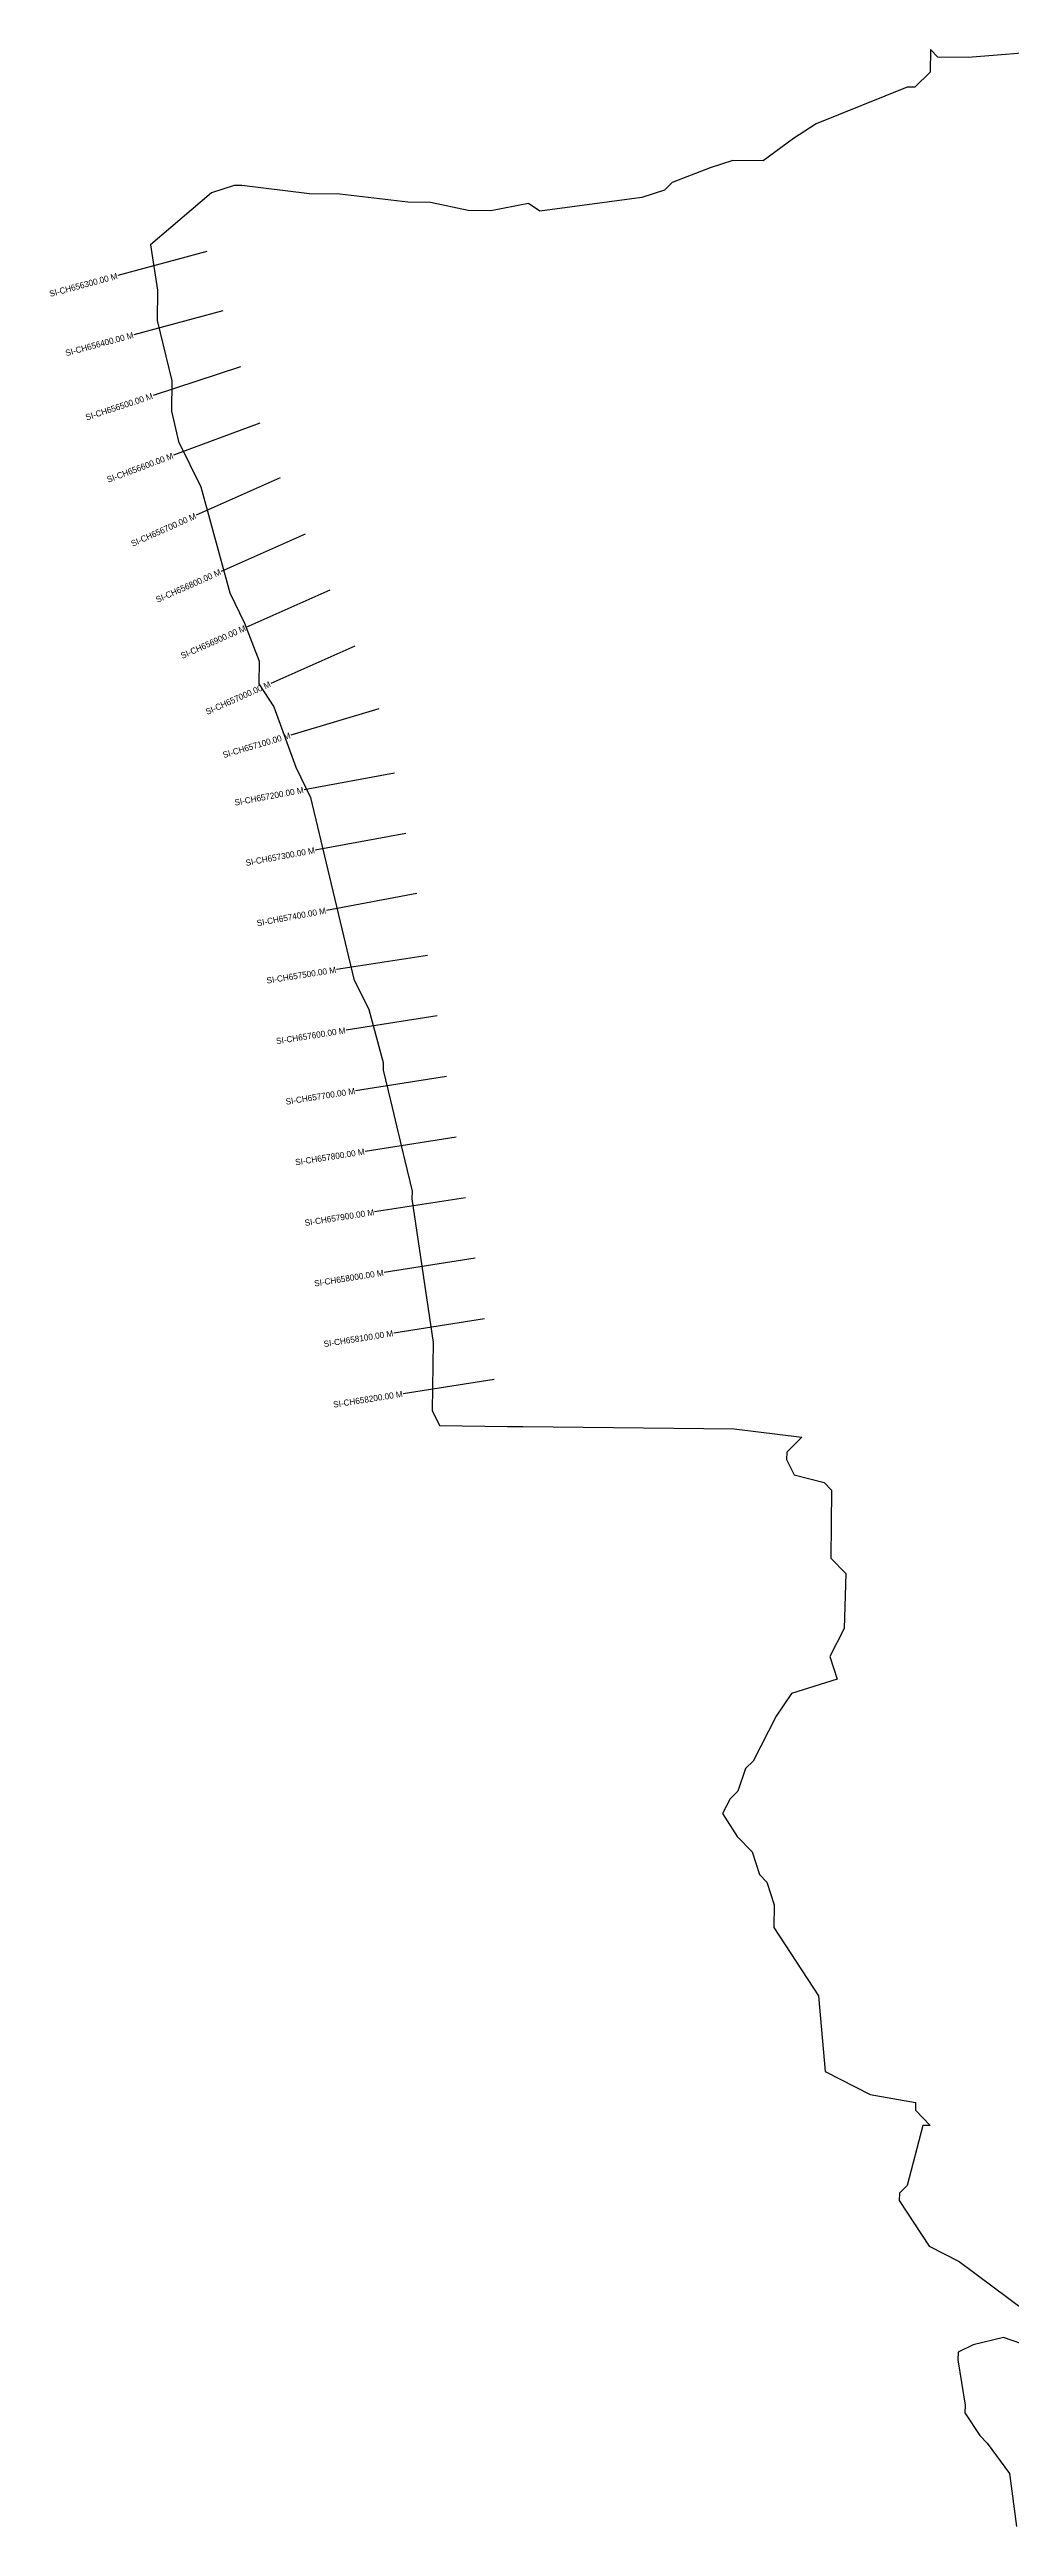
# Model space of a CAD drawing. Header units: metres. Extents: x 333300 to 337823, y 1785480 to 1789834.
# Drawn here: x 333300 to 334868, y 1785532 to 1789571 of the extents above; entities that cross this region are included whole.
import ezdxf
from ezdxf.enums import TextEntityAlignment as Align

# ---------------------------------------------------------------- set-up
doc = ezdxf.new("R2010")
doc.units = ezdxf.units.M
for name, color, linetype in [('CS', 134, 'Continuous'), ('CSMark', 6, 'Continuous'), ('VILLAGE BOUNDRY', 10, 'Continuous')]:
    doc.layers.add(name, color=color, linetype=linetype)

msp = doc.modelspace()

# ---------------------------------------------------------------- linework, layer by layer
at = {"layer": 'CS'}
for p, q in [((333556.1, 1789241.6), (333411.3, 1789202.5)), ((333582.2, 1789145.1), (333437.4, 1789105.9)), ((333611.1, 1789053.5), (333468.6, 1789006.8)), ((333642.6, 1788961.7), (333502, 1788909.4)), ((333675.9, 1788872.4), (333538.8, 1788811.5)), ((333716.5, 1788780.9), (333579.4, 1788720.1)), ((333757, 1788689.5), (333619.9, 1788628.7)), ((333797.6, 1788598.1), (333660.4, 1788537.3)), ((333836.9, 1788496), (333693.1, 1788453.3)), ((333862.4, 1788391.3), (333714.9, 1788364)), ((333880.6, 1788292.9), (333733.1, 1788265.6)), ((333898.8, 1788194.6), (333751.3, 1788167.3)), ((333916, 1788094), (333767.8, 1788070.8)), ((333931.5, 1787995.2), (333783.3, 1787972)), ((333947, 1787896.4), (333798.8, 1787873.2)), ((333962.5, 1787797.7), (333814.3, 1787774.4)), ((333978, 1787698.9), (333829.8, 1787675.6)), ((333993.5, 1787600.1), (333845.4, 1787576.8)), ((334009.1, 1787501.3), (333860.9, 1787478)), ((334024.6, 1787402.5), (333876.4, 1787379.2))]:
    msp.add_line(p, q, dxfattribs=at)
at = {"layer": 'VILLAGE BOUNDRY', "flags": 128}
for points in [[(334932.7, 1789568.9), (334797.2, 1789558), (334748, 1789558.6), (334735.8, 1789571), (334735.4, 1789534.1), (334710.5, 1789509.8), (334698.2, 1789509.9), (334549.8, 1789450), (334512.6, 1789425.8), (334463, 1789389.4), (334413.8, 1789389.9), (334376.7, 1789378), (334315, 1789354.1), (334302.5, 1789341.9), (334265.4, 1789330), (334099, 1789307.2), (334080.7, 1789319.7), (334019, 1789308), (333982.1, 1789308.5), (333920.7, 1789321.5), (333883.8, 1789321.9), (333773.1, 1789335.4), (333723.9, 1789335.9), (333613.3, 1789349.4), (333601, 1789349.5), (333563.9, 1789337.6), (333464.5, 1789252.6), (333476, 1789178.6), (333475.5, 1789129.4), (333499, 1789030.6), (333498.5, 1788981.4), (333510.3, 1788932), (333546.4, 1788857.8), (333593.7, 1788684.9), (333617.8, 1788635.5), (333641.7, 1788573.6), (333641.3, 1788536.7), (333665.5, 1788499.5), (333701.4, 1788400.7), (333725.5, 1788351.2), (333796.1, 1788055), (333820.2, 1788005.5), (333843.8, 1787919.1), (333843.7, 1787906.8), (333855.5, 1787857.4), (333879, 1787758.7), (333890.8, 1787709.3), (333890.6, 1787697), (333925, 1787462.8), (333923.8, 1787352), (333935.8, 1787327.2), (334046.6, 1787326), (334058.9, 1787325.9), (334071.2, 1787325.8), (334415.8, 1787322), (334526.4, 1787308.5), (334501.6, 1787284.1), (334501.4, 1787271.9), (334513.5, 1787247.1), (334562.6, 1787234.2), (334574.7, 1787221.8), (334573.5, 1787111), (334597.9, 1787086.2), (334595.2, 1786996.6), (334571.8, 1786951), (334583.7, 1786914), (334509.6, 1786890.2), (334484.5, 1786853.5), (334446.8, 1786780.1), (334434.4, 1786767.9), (334421.7, 1786731.1), (334409.2, 1786718.9), (334396.7, 1786694.5), (334420.9, 1786657.3), (334445.2, 1786632.4), (334457.1, 1786595.3), (334469.3, 1786582.9), (334481.2, 1786545.8), (334480.8, 1786508.9), (334553.4, 1786397.3), (334564.4, 1786274.1), (334637.8, 1786236.4), (334711.5, 1786223.3), (334711.4, 1786211), (334735.7, 1786186.1), (334723.5, 1786186.2), (334697.8, 1786088), (334685.3, 1786075.9), (334685.2, 1786063.6), (334733.6, 1785989.2), (334782.6, 1785964.1), (334916.9, 1785864.1)], [(334885, 1785829.8), (334855.1, 1785840.2), (334805.7, 1785828.4), (334781, 1785816.3), (334780.8, 1785804), (334792.3, 1785730.1), (334792.2, 1785717.7), (334816.4, 1785680.6), (334828.6, 1785668.1), (334864.9, 1785618.5), (334876.3, 1785532.2)]]:
    msp.add_lwpolyline(points, dxfattribs=at)

# ---------------------------------------------------------------- texts
at = {"layer": 'CSMark'}
for s, rotation, p in [('SI-CH656300.00 M', 15.1202, (333410.3, 1789202.2)), ('SI-CH656400.00 M', 15.1202, (333436.4, 1789105.7)), ('SI-CH656500.00 M', 18.1629, (333467.6, 1789006.5)), ('SI-CH656600.00 M', 20.4059, (333501.1, 1788909.1)), ('SI-CH656700.00 M', 23.9203, (333537.9, 1788811.1)), ('SI-CH656800.00 M', 23.9203, (333578.4, 1788719.7)), ('SI-CH656900.00 M', 23.9203, (333619, 1788628.3)), ('SI-CH657000.00 M', 23.9203, (333659.5, 1788536.9)), ('SI-CH657100.00 M', 16.5258, (333692.2, 1788453)), ('SI-CH657200.00 M', 10.4788, (333713.9, 1788363.8)), ('SI-CH657300.00 M', 10.4788, (333732.1, 1788265.5)), ('SI-CH657400.00 M', 10.4788, (333750.3, 1788167.1)), ('SI-CH657500.00 M', 8.9213, (333766.8, 1788070.6)), ('SI-CH657600.00 M', 8.9213, (333782.3, 1787971.8)), ('SI-CH657700.00 M', 8.9213, (333797.8, 1787873)), ('SI-CH657800.00 M', 8.9213, (333813.4, 1787774.2)), ('SI-CH657900.00 M', 8.9213, (333828.9, 1787675.4)), ('SI-CH658000.00 M', 8.9213, (333844.4, 1787576.7)), ('SI-CH658100.00 M', 8.9213, (333859.9, 1787477.9)), ('SI-CH658200.00 M', 8.9213, (333875.4, 1787379.1))]:
    msp.add_text(s, height=10, rotation=rotation, dxfattribs=at).set_placement(p, align=Align.MIDDLE_RIGHT)

doc.saveas('drawing.dxf')
